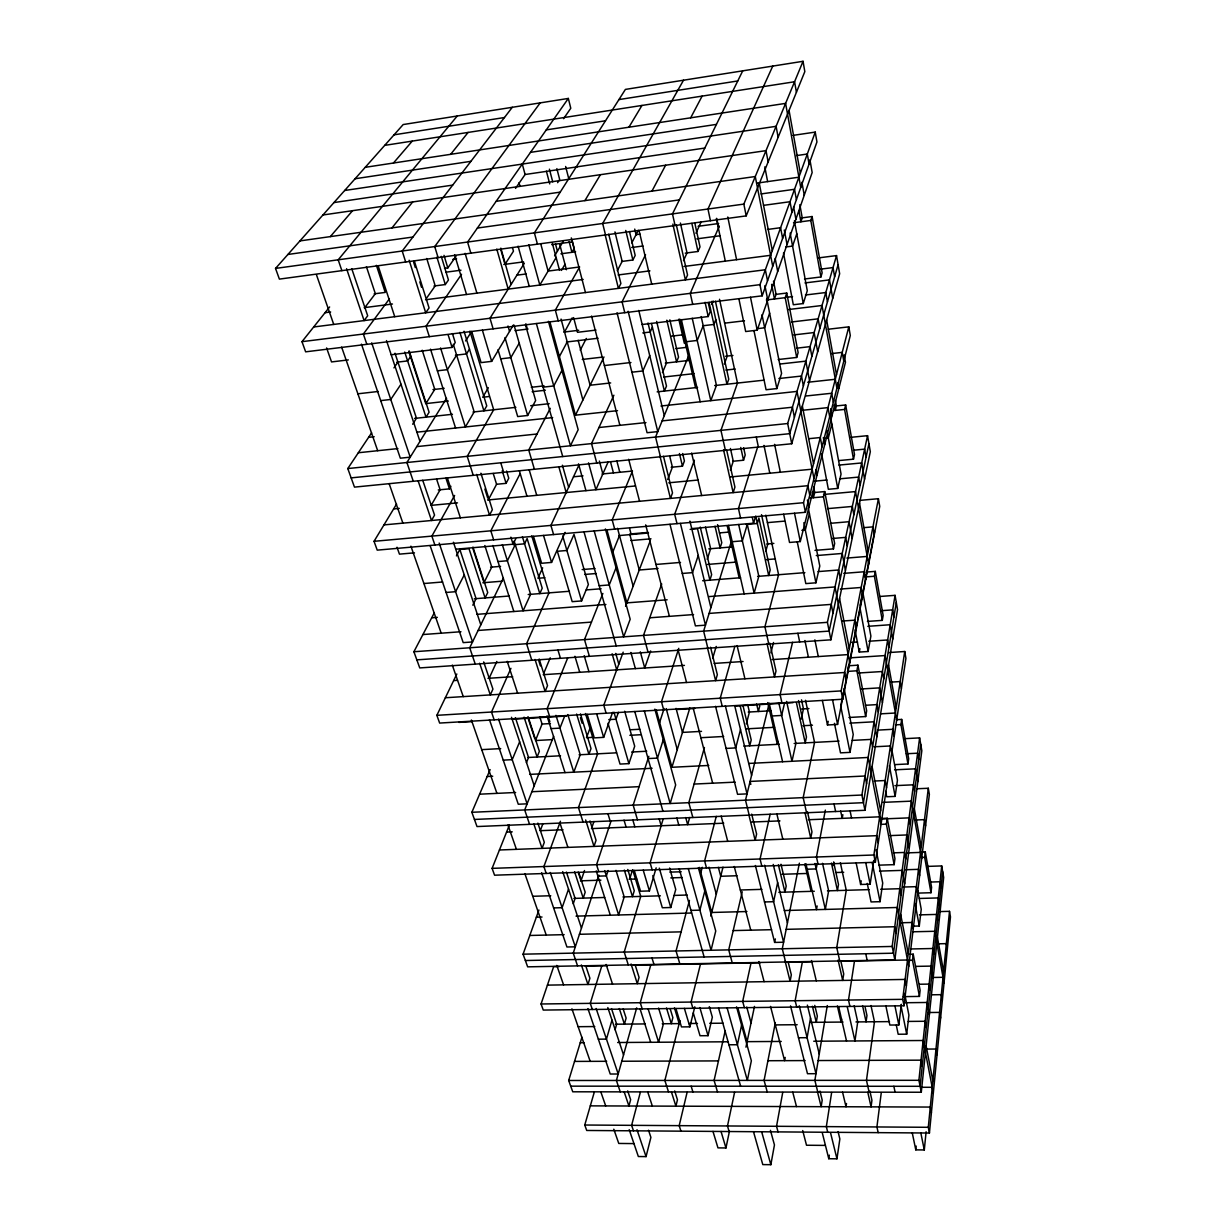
<?xml version="1.0" encoding="UTF-8"?>
<svg xmlns="http://www.w3.org/2000/svg" width="1226" height="1226" viewBox="0 0 1226 1226"><rect width="100%" height="100%" fill="white"/><g stroke="black" fill="none" stroke-linecap="round" stroke-linejoin="round"><path stroke-width="1.5" d="M594.273 1092.228L584.756 1125.024L586.718 1130.464L929.431 1133.023L928.297 1127.292L949.506 911.332L940.02 911.577M929.431 1133.023L950.472 916.895L949.506 911.332M912.267 1132.901L915.791 1149.865L924.297 1149.957L926.105 1131.751M581.936 1037.273L568.68 1080.489L572.757 1091.799L921.293 1092.243L943.668 877.433L941.691 865.924L926.902 866.414M915.791 1149.865L916.19 1146.065M921.293 1092.243L918.902 1080.305L941.691 865.924M942.671 871.701L920.098 1086.297L570.718 1086.159M903.363 996.631L919.439 996.416L920.128 990.286L913.217 954.18L909.6 954.257M918.32 893.095L930.978 892.727L931.591 887.348L925.293 851.978L921.63 852.101M896.313 1025.166L898.168 1034.238L906.704 1034.177L908.91 1015.143L904.604 993.412M912.88 926.166L919.285 926.013L921.232 909.309L917.784 890.628M919.439 996.416L912.496 960.264L913.217 954.18M930.978 892.727L924.649 857.311L925.293 851.978M559.209 966.563L553.646 966.67L541.064 1003.987L543.256 1010.071L904.006 1005.78L929.369 794.402L928.297 788.257L917.278 788.747M885.892 1005.994L889.846 1025.059L898.827 1024.967L901.34 1004.309M904.006 1005.78L902.719 999.343L928.297 788.257M881.279 1092.611L876.912 1126.955L878.184 1132.64M920.726 744.289L893.509 953.2L525.372 960.525M538.919 910.044L523.073 954.18L527.655 966.839L894.842 959.912L921.829 750.664L919.623 737.883L904.711 738.68M894.842 959.912L892.16 946.457L919.623 737.883M879.057 865.158L894.137 864.652L894.949 858.69L887.21 818.217L881.494 818.462M894.658 764.626L907.96 763.967L908.681 758.771L901.677 719.417L896.329 719.723M867.257 883.41L871.058 901.938L880.053 901.677L882.72 883.103L876.115 849.848M885.693 791.352L886.72 796.762L895.133 796.394L897.447 780.211L891.9 750.082M822.309 1132.901L828.776 1158.723L836.96 1158.815L839.856 1138.985L838.078 1131.613M894.137 864.652L886.352 824.133L887.21 818.217M907.96 763.967L900.926 724.566L901.677 719.417M846.507 1103.492L846.017 1106.772L842.584 1092.228M509.357 825.129L492.101 868.36L494.568 875.195L875.349 862.292L905.922 658.362L904.742 651.512L888.605 652.569M875.349 862.292L873.893 854.997L904.742 651.512M856.146 862.935L860.621 884.482L870.138 884.191L873.724 860.422M828.776 1158.723L829.312 1155.122M854.491 961L848.499 1000.048L849.924 1006.423M831.626 1092.55L826.339 1126.617L827.734 1132.272M860.621 884.482L861.204 880.835M841.572 1018.959L841.082 1022.07L837.373 1005.933M490.124 769.606L471.857 812.286L477.006 826.554L864.958 810.294L897.524 609.613L895.072 595.346L879.946 596.464M896.298 602.502L863.441 802.693L474.447 819.443M864.958 810.294L861.909 795.03L895.072 595.346M827.289 1005.55L814.876 1080.351L817.788 1092.105M848.944 717.486L865.679 716.551L866.659 710.835L857.924 665.166L848.515 665.779L847.779 669.519M867.426 621.413L882.291 620.371L883.149 615.421L875.303 571.377L865.908 572.113M810.524 1018.116L807.106 1037.686L798.494 1037.748M833.113 865.556L833.741 862.001M842.86 814.708L842.216 818.355L840.668 811.03M834.446 723.325L840.5 752.856L850.016 752.366L853.235 734.497L844.116 688.552M855.028 629.827L859.257 652.079L868.115 651.496L870.889 636.064L862.721 591.729L860.131 605.215M782.724 1092.473L776.533 1126.296L778.05 1131.905M817.129 905.953L816.455 909.661L805.942 863.763M753.5 1131.721L762.787 1164.593L770.847 1164.7L774.449 1144.931L770.434 1130.326M859.257 652.079L859.886 648.661M802.356 961.981L795.153 1000.722L796.731 1007.052M785.192 1057.425L784.594 1060.659L770.526 1006.423M865.679 716.551L856.882 670.791L857.924 665.166M882.291 620.371L874.399 576.251L875.303 571.377M817.252 863.395L816.21 868.928L807.198 869.219M825.343 810.11L816.47 857.005L818.094 864.238M822.37 700.429L827.473 724.995L837.573 724.428L857.296 621.705M857.648 619.866L874.567 531.716M456.838 673.994L436.854 715.325L439.644 723.064L842.768 699.234L879.732 506.399L878.414 498.706L859.503 500.407M843.442 692.077L840.73 706.161L850.016 752.366M775.338 1022.699L764.089 1080.382L767.261 1092.044M842.768 699.234L841.113 690.912L878.414 498.706M799.367 863.181L782.295 948.755L785.56 961.966M827.473 724.995L828.209 721.317M764.61 865.204L783.583 942.227L774.633 942.426L775.353 938.932M745.944 1047.188L754.48 1006.439M712.98 1131.414L717.961 1147.873L725.961 1147.965L729.424 1131.322M777.636 882.597L773.606 901.708L764.503 901.953M734.558 1092.412L727.493 1125.974L729.133 1131.537M434.265 612.893L413.898 651.742L419.752 667.925L830.906 639.819L870.322 451.704L867.548 435.674L850.844 437.33M868.943 443.705L829.159 631.099L416.84 659.864M741.592 1025.212L737.408 1044.736L728.934 1044.782M830.906 639.819L827.412 622.333L867.548 435.674M751.032 962.946L742.68 1001.397L744.397 1007.68M801.222 719.095L803.459 708.873L801.513 699.862M814.983 550.382L833.465 548.865L834.661 543.516L824.73 491.58L813.482 492.607M838.814 460.578L853.48 459.183L854.507 454.585L845.664 404.963L836.393 405.929L835.243 410.404L834.232 404.886M725.225 1030.622L714.099 1080.412L717.501 1091.983M770.173 814.202L760.059 858.982L761.821 866.138M778.035 741.423L777.361 744.351L767.767 702.559M797.252 541.831L805.804 583.591L815.918 582.81L819.796 566.029L808.286 508.039M821.619 453.881L828.347 489.281L837.726 488.423L841.051 474.064L830.462 416.625M784.548 703.096L781.667 715.448L772.104 715.984M693.288 1012.906L700.015 1035.725L708.03 1035.679L712.337 1017.182L709.318 1006.669M742.236 891.792L728.719 949.874L732.274 962.977M792.578 642.301L780.104 694.59L781.943 702.82M687.096 1092.351L679.189 1125.652L680.936 1131.169M833.465 548.865L823.458 496.806L824.73 491.58M853.48 459.183L844.576 409.438L845.664 404.963M675.909 1008.492L681.472 1026.913L689.886 1026.836L694.79 1006.807M769.146 703.617L745.5 800.18L749.193 815.152M700.521 963.912L691.066 1002.071L692.889 1008.293M710.819 916.098L722.988 867.165M759.768 705.931L758.373 711.494L756.626 704.046M809.405 513.663L805.313 530.061L801.881 530.352M831.826 424.027L828.332 438.019L825.159 438.326M770.878 652.876L773.514 642.501M783.659 514.215L789.529 542.459L800.287 541.555L845.465 362.237L844.178 354.912M679.94 1020.568L664.875 1080.443L668.507 1091.922M629.199 1129.652L638.348 1156.516L646.056 1156.608L650.899 1137.376L648.523 1130.219M396.565 504.085L374.037 541.31L377.225 550.137L805.421 512.299L850.292 335.51L848.806 326.852L828.27 329.227M704.781 891.072L699.893 910.152L690.958 910.397M746.373 723.861L749.423 712.015L747.661 704.582M805.421 512.299L803.505 502.706L848.806 326.852M716.275 816.378L704.613 860.928L706.528 868.008M740.504 729.577L735.723 747.921L726.083 748.427M700.828 872.759L702.268 867.303M689.441 900.39L676.047 950.978L679.863 963.973M640.34 1092.289L631.62 1125.33L633.474 1130.816M652.845 875.563L662.331 907.746L670.76 907.516L675.741 889.448L669.611 868.039M650.807 964.847L640.263 1002.715L642.209 1008.891M689.671 817.497L687.663 824.669L685.702 817.527M636.692 1007.849L616.402 1080.458L620.264 1091.86M765.852 551.01L767.828 543.915L761.515 514.69M371.601 432.855L347.786 468.562L354.483 487.12L791.735 443.751L839.657 273.735L836.53 255.59L817.527 258.012M734.88 646.24L720.244 698.207L722.252 706.345M704.444 747.492L688.828 802.693L692.843 817.512M838.094 264.693L789.713 433.682L351.142 477.879M615.069 1029.702L616.663 1024.2L611.513 1008.646M791.735 443.751L787.69 423.537L836.53 255.59M634.271 870.46L640.539 891.21L649.412 890.934L656.155 867.855M611.989 1020.124L606.441 1039.112L598.349 1039.173M712.643 658.469L716.199 646.424M691.725 528.605L753.592 523.195L755.231 517.617M663.266 818.6L650.117 862.828L652.186 869.847M778.173 359.524L796.685 357.456L798.141 352.613L786.74 293.045L775.476 294.424M804.517 279.007L820.899 276.969L822.125 272.862L812.102 216.527L801.038 218.013M708.781 765.438L671.94 767.277L689.84 707.938M601.843 965.766L590.273 1003.358L592.342 1009.488M629.628 879.226L632.279 870.598M754.021 330.928L766.066 389.745L776.855 388.581L781.575 373.394L766.694 298.408M783.491 252.97L793.314 304.753L803.275 303.558L807.275 290.7L794.402 220.833M731.186 541.953L703.632 631.129L707.862 648.232M757.576 447.199L738.45 508.56L740.565 518.031M663.266 739.753L657.504 758.097L648.064 758.587M732.704 461.282L743.538 460.225L745.209 454.999L743.63 447.72M648.815 756.319L633.168 805.16L637.474 819.826M659.649 722.42L664.109 708.49M608.096 870.506L606.364 875.885L597.92 876.161M707.203 559.301L710.651 548.712L705.502 527.042M678.775 648.339L661.473 701.762L663.664 709.823M598.84 875.134L573.247 953.138L577.569 965.904M730.359 470.094L733.271 461.221L730.435 448.471M608.004 723.279L620.019 764.074L628.907 763.629L634.7 746.22L624.678 711.249M698.238 555.455L692.521 572.634L682.284 573.462M611.1 820.868L596.556 864.713L598.763 871.655M796.685 357.456L785.207 297.673L786.74 293.045M820.899 276.969L810.8 220.465L812.102 216.527M573.262 903.746L575.086 898.367L566.397 872.038M584.511 870.521L581.032 880.804L578.182 872.069M769.621 313.182L764.626 327.802L757.3 328.66M796.793 233.783L792.563 246.104L785.82 246.978M593.936 821.497L591.514 828.592L723.738 823.198M568.527 889.126L562.121 907.684L553.616 907.93M650.623 650.929L644.738 668.001L640.309 651.818M738.864 298.7L745.684 331.541L757.208 330.177L812.164 172.544L809.926 159.794M618.41 712.352L615.988 719.218L608.77 719.631M661.718 583.959L643.497 635.405L648.079 652.324M587.177 714.344L594.288 737.883L603.667 737.362L612.602 712.352M329.625 306.96L301.979 341.671L305.642 351.831L762.174 295.834L816.945 141.955L815.244 132.102L792.977 135.381M762.174 295.834L759.951 284.677L815.244 132.102M694.391 460.179L674.683 514.292L677.013 523.64M560.451 821.267L543.884 866.552L546.229 873.448M623.176 652.155L603.79 705.241L606.134 713.225M724.29 364.091L727.248 356.076L715.402 301.182M590.196 727.754L586.503 737.715L592.311 737.393M671.189 467.275L682.468 466.171L684.414 460.976L682.637 453.528M540.283 830.676L542.934 823.642M625.582 606.334L650.347 540.543M667.695 479.504L672.415 467.152L669.764 456.348M564.665 716.076L559.96 728.121L551.041 728.627M553.631 736.305L524.697 809.957L529.586 824.347M715.8 319.634L713.9 324.446L702.605 325.794M616.05 567.73L609.245 584.94L599.223 585.737M602.87 593.43L584.48 639.604L589.399 656.324M526.444 762.664L528.544 757.469L515.395 717.67M703.203 325.718L697.242 340.445L686.422 341.702M711.8 304.477L713.195 300.998M612.908 551.823L619.482 535.547M642.179 324.507L708.214 316.553L710.222 311.603L708.276 302.715M563.577 118.692L570.78 108.256L568.343 98.432L403.185 124.546L275.528 268.417L279.39 279.114L746.205 215.883L804.823 71.614L803.045 61.3L625.398 89.406L534.398 232.863L537.448 244.158M567.822 657.657L547.133 708.674L549.631 716.551M688.782 355.448L655.558 437.054L660.446 456.777M746.205 215.883L743.845 204.098L803.045 61.3M581.584 600.939L588.373 584.511L574.013 534.413L566.918 550.474L557.355 551.286L572.19 601.659L581.584 600.939L562.703 536.007M519.64 741.807L512.223 759.66L503.242 760.135M543.884 672.997L550.244 657.81M662.454 372.597L666.53 362.988L656.661 321.411M719.31 226.074L690.269 293.336L692.721 304.354M608.111 461.972L595.897 489.726L588.526 462.846M685.257 253.138L697.977 251.483L700 246.901L694.744 222.657M649.719 355.525L642.838 370.972L631.911 372.198M510.935 668.339L491.503 712.03L494.155 719.846M533.494 536.329L541.616 563.27L551.562 562.428L565.094 532.375M772.748 66.097L707.969 209.033L710.436 220.726M537.923 578.274L542.674 567.837M652.385 327.235L650.194 332.031L642.822 332.905M683.51 260.678L687.035 252.908L680.399 223.04M695.954 233.262L701.149 221.845M489.143 678.254L496.837 661.473M613.889 395.216L591.514 443.613L596.786 463.091M579.024 464.899L550.903 525.418L553.585 534.551M503.38 578.09L469.711 647.772L475.259 664.14M515.242 544.635L507.395 560.757L497.986 561.569M455.735 549.217L513.066 544.206L515.748 538.75M617.521 410.664L575.469 415.17L603.974 356.935M742.726 70.847L672.476 213.906L675.082 225.507M472.822 605.184L476.071 598.64L459.842 549.478L456.424 555.899M645.55 254.747L622.072 301.826L624.77 312.691M621.551 261.475L632.877 260.004L635.191 255.437L629.474 231.515M520.115 473.665L490.814 530.812L493.664 539.838M464.256 574.902L455.582 591.698L446.095 592.465M550.259 408.335L528.743 450.049L534.398 469.267M580.235 350.238L586.319 338.453M617.306 270.716L622.149 261.399L614.946 231.929M631.773 242.901L638.302 230.365M488.3 499.932L496.576 484.27L506.093 483.35L508.759 478.217L506.568 471.029M561.906 370.421L553.769 385.96L543.103 387.155M651.941 191.149L665.626 165.219M690.667 117.834L702.13 96.103M498.017 349.732L517.694 416.564L527.655 415.491L535.655 400.504L514.046 325.105M559.408 356.551L567.224 341.916M564.542 332.001L572.19 317.871M454.616 495.457L431.858 536.114L434.893 545.034M683.526 80.211L602.671 223.5L605.506 234.932M438.28 489.94L449.452 488.868L450.907 486.308M519.226 343.188L510.828 357.655L500.698 358.85M561.431 270.425L564.987 264.295M482.768 397.239L488.331 387.722M556.144 257.552L539.823 285.045L528.774 244.71M471.704 331.464L481.082 362.605L491.672 361.363L513.296 325.12M554.581 255.912L563.132 241.599M584.894 200.62L600.433 174.69M628.907 127.228L641.964 105.436M446.586 398.343L406.909 462.509L413.285 481.282M469.497 349.149L466.508 353.916L455.413 355.233M524.345 263.253L490.002 318.27L493.113 328.844M412.672 424.227L416.472 418.219L395.002 353.226M448.333 401.086L425.866 403.599L434.77 389.393L422.219 350.238M456.624 355.096L447.383 369.654L437.391 370.819M465.604 340.935L471.428 331.74M557.615 182.689L559.669 179.502L556.865 168.621M391.201 354.743L452.057 347.418L455.214 342.514L452.455 333.579M400.979 384.228L390.772 399.461L380.704 400.611M410.863 356.168L407.63 360.919L396.749 362.222M461.543 274.272L426.02 326.223L429.33 336.66M393.944 367.892L397.929 362.084M515.518 188.39L525.096 174.506L577.17 166.859M433.989 286.026L445.299 284.555L448.455 280.003L441.253 256.311M426.51 298.224L435.215 285.873L426.74 258.502M444.517 268.371L447.812 267.942L455.949 256.372M568.343 98.432L467.581 242.043L470.861 253.184M540.191 102.877L434.724 246.564L438.096 257.613M389.378 298.914L363.356 334.024L366.85 344.337M364.796 307.588L375.34 293.704L366.421 266.686M512.299 107.29L402.205 251.024L405.683 262.012M391.983 227.898L412.672 201.953M450.647 154.338L468.102 132.423M457.252 115.995L338.192 259.82L341.87 270.655M330.315 236.618L352.567 210.673M393.439 163.027L412.258 141.097M394.067 134.829L504.453 117.527M618.946 99.582L737.761 80.962M384.719 145.373L794.571 81.759L796.425 92.287M546.26 129.895L605.491 120.792M365.241 167.318L785.605 103.382L800.747 187.471M355.111 178.751L470.907 161.326M530.506 152.361L716.428 124.393M344.69 190.49L776.104 126.324L778.127 137.312M333.978 202.566L452.685 185.111M576.205 166.951L704.812 148.055M322.959 214.979L766.005 150.645L768.135 161.909M796.548 155.579L807.306 154.032L809.068 164.1M496.162 201.309L560.236 192.13M299.941 240.909L755.277 176.529L772.717 266.241M757.392 183.042L798.892 177.203M287.926 254.456L412.917 237.032M477.404 228.051L679.357 199.899M761.116 193.923L794.525 189.294L796.41 199.669M275.528 268.417L743.845 204.098M763.537 205.355L790.019 201.723L791.95 212.205M551.746 244.648L572.419 241.859M452.808 259.376L456.608 258.87M636.187 234.656L639.972 234.135M698.084 226.304L718.651 223.53M560.926 253.797L575.622 251.836M793.498 222.764L810.8 220.465M445.988 272.187L460.961 270.195M503.825 264.494L523.563 261.874M631.727 247.499L642.96 246.012M696.843 238.855L720.275 235.729M767.737 229.431L780.594 227.714L782.617 238.426M374.145 293.857L385.24 292.416L376.397 265.337M516.897 275.176L526.123 273.965M548.267 271.069L579.622 266.962L555.332 310.132L558.244 320.86M325.043 312.707L330.652 311.986M364.199 307.665L392.458 304.017M425.56 299.757L583.162 279.467M618.119 274.961L649.918 270.854M683.985 266.471L770.587 255.314M313.672 326.974L765.346 269.766L767.522 280.8M820.01 269.214L833.036 267.59L834.63 276.754M301.979 341.671L759.951 284.677M804.976 282.93L829.466 279.896L832.715 298.347M515.058 330.622L528.038 329.043M766.342 299.972L785.207 297.673M786.877 297.274L792.517 296.585M805.451 295.006L825.788 292.524L827.443 301.872M563.761 332.093L578.703 330.3M348.322 359.908L331.541 361.931L326.606 347.954M595.989 330.085L577.507 332.307L573.599 317.595M788.318 309.55L822.018 305.504L836.914 388.228M566.443 342.008L598.073 338.238M724.643 323.158L744.473 320.798M671.618 336.139L682.821 334.821M791.582 321.978L818.14 318.837L819.872 328.353M582.289 359.448L602.165 357.149M675.695 348.613L686.805 347.326M793.651 334.928L814.141 332.553L817.681 351.678M357.885 393.807L378.328 391.462M604.387 365.547L630.93 362.513M432.947 389.592L444.164 388.32M665.32 363.126L690.345 360.275M725.531 356.276L732.933 355.433M796.839 348.153L810.049 346.636L811.857 356.337M531.302 387.293L544.068 385.868M831.473 353.594L842.231 352.383L843.779 361.195M483.504 397.163L489.051 396.534M532.176 391.722L545.386 390.236M610.686 382.941L590.12 385.24L578.151 340.276M663.695 377.026L693.916 373.639M725.807 370.083L735.186 369.026M779.828 364.045L805.834 361.134L809.528 380.627M414.603 418.418L452.455 414.281M473.006 412.028L515.87 407.339M530.674 405.714L549.171 403.691M657.151 391.86L697.563 387.431M714.681 385.562L763.844 380.183M778.908 378.527L801.497 376.06L803.382 385.929M807.735 382.267L835.304 379.278M368.612 437.345L374.191 436.747M416.993 432.165L552.665 417.606M660.983 406.005L797.023 391.416L813.972 478.615M805.758 396.013L831.703 393.255L833.343 402.297M358.344 452.746L397.898 448.593M416.748 446.616L537.019 434.004M598.962 427.522L645.933 422.587M662.147 420.886L792.425 407.231L794.402 417.284M801.605 410.373L827.994 407.614L829.68 416.733M833.404 410.587L844.576 409.438M347.786 468.562L787.69 423.537M809.359 438.632L820.286 437.544L822.048 446.816M573.507 476.776L583.009 475.857M602.043 474.002L632.478 471.045L612.188 519.901L614.686 529.142M853.388 450.233L864.652 449.13L866.062 457.237M838.89 465.098L861.694 462.938L864.56 479.197M393.638 508.928L399.278 508.392M457.497 502.859L431.169 505.357L440.119 489.772L436.594 479.105M487.718 499.993L635.405 485.971M668.783 482.799L698.069 480.025M730.497 476.945L812.133 469.19M813.987 481.236L827.044 480.01M840.055 478.799L858.644 477.083L860.116 485.297M383.968 524.897L807.888 485.711L809.758 495.212M823.55 494.476L855.533 491.58L868.636 564.312M810.294 498.001L823.458 496.806M374.037 541.31L803.505 502.706M827.565 508.637L852.331 506.445L853.848 514.782M414.465 552.834L399.446 554.137L397.009 547.24M648.094 532.406L631.038 533.908L629.597 528.483M459.857 549.478L469.006 548.681L485.098 597.92L487.733 592.556L472.93 547.057M513.418 544.804L524.575 543.823L527.119 538.536L542.214 588.204L539.792 593.599L522.399 536.697M618.686 535.609L648.523 533.004M690.146 529.371L697.517 528.728L709.9 580.159L711.632 574.657L700.23 527.027M746.067 524.483L757.346 523.502L758.909 518.108L770.189 569.983L768.687 575.5L755.722 516.054M767.415 522.628L784.533 521.127M630.976 540.543L651.006 538.812M719.493 532.896L728.796 532.099M830.385 523.318L849.051 521.709L852.131 538.459M863.916 527.64L872.943 526.874L874.322 534.659M732.213 541.708L742.358 540.85L747.293 524.391L758.817 576.281L754.128 593.139L738.68 524.529M490.599 567.194L500.576 566.351M708.781 548.865L733.301 546.811M766.648 544.007L773.851 543.409M832.454 538.49L845.679 537.371L847.258 545.831M582.151 569.569L595.008 568.512M423.905 583.53L442.617 581.982M655.941 564.45L680.522 562.428M482.845 582.764L501.878 581.216M539.271 578.166L544.88 577.707M584.649 574.458L596.066 573.523M658.071 568.466L639.267 570.013L629.704 534.061M707.509 564.435L735.937 562.121M766.005 559.669L775.399 558.903M816.271 555.577L842.216 553.462L845.434 570.442M846.875 558.075L867.211 556.42M474.309 598.778L509.28 596.005M528.207 594.518L569.492 591.254M586.243 589.936L601.138 588.756M702.651 580.726L740.55 577.737M757.607 576.389L804.869 572.649M818.018 571.607L838.661 569.983L840.316 578.565M843.749 573.37L864.238 571.76L865.679 579.699M864.974 576.971L874.399 576.251M431.69 617.797L437.33 617.368M476.822 614.349L605.889 604.464M667.159 599.79L626.9 602.87L606.901 529.862M708.766 596.602L835.013 586.947L849.756 662.806M840.346 589.062L861.188 587.484L862.66 595.484M422.909 634.547L460.961 631.727M478.079 630.47L591.453 622.103M649.734 617.797L693.564 614.563M709.103 613.414L831.259 604.387L832.975 613.107M881.601 610.671L892.651 609.874L893.907 617.076M842.109 621.061L854.844 620.157L856.376 628.264M413.898 651.742L827.412 622.333M867.824 626.317L890.183 624.739L892.727 639.175M851.794 642.393L857.51 642.01M868.82 641.244L887.655 639.972L888.957 647.251M453.651 680.599L457.467 680.338M487.979 678.33L512.667 676.706M543.21 674.698L684.43 665.381M714.145 663.419L743.048 661.519M772.211 659.588L848.162 654.592M850.767 657.795L885.065 655.558L896.681 720.014M847.442 671.404L856.882 670.791M445.36 697.747L844.683 672.492L846.308 680.767M858.215 673.028L882.413 671.511L883.762 678.882M891.026 682.116L900.19 681.564L901.401 688.491M860.867 688.997L879.701 687.863L882.429 702.636M436.854 715.325L841.113 690.912M458.892 722.39L472.209 721.608M512.146 719.248L566.351 716.045M677.641 709.471L694.79 708.459M734.803 706.099L792.992 702.667M541.494 724.076L550.443 723.555M748.258 712.076L771.077 710.758M801.666 708.98L808.915 708.567M865.495 705.287L876.927 704.613L878.306 712.076M880.421 713.854L895.424 713.011M630.44 729.776L639.757 729.255M552.328 739.615L535.486 740.55L542.076 724.03L539.777 716.873M629.873 735.324L641.075 734.696M701.517 731.355L682.453 732.412L676.062 708.383M746.419 728.857L774.556 727.309M802.984 725.731L812.47 725.21M849.833 723.141L874.061 721.792L876.897 736.734M895.547 724.857L900.926 724.566M481.711 749.638L500.683 748.596M700.858 737.715L723.662 736.474M877.847 730.114L892.942 729.286L894.229 736.336M527.962 757.499L560.527 755.783M579.086 754.802L616.525 752.825M631.62 752.028L646.73 751.231M743.845 746.113L779.322 744.243M794.157 743.462L839.074 741.102M852.285 740.397L871.15 739.401L872.59 746.94M874.322 746.787L890.428 745.96L891.731 753.04M906.305 753.76L917.615 753.193L918.734 759.63M487.182 776.502L492.714 776.227M529.632 774.388L652.079 768.273M748.841 763.43L868.146 757.469L881.08 824.056M894.597 769.821L915.546 768.825L917.83 781.728M479.611 794.187L515.625 792.486M531.869 791.72L639.083 786.663M694.1 784.073L735.156 782.127M874.184 781.039L885.187 780.533L886.536 787.674M894.903 785.651L913.447 784.809L914.596 791.306M471.857 812.286L861.909 795.03M883.18 802.356L911.301 801.145L921.661 858.66M506.599 832.056L512.223 831.826M540.375 830.676L562.995 829.757M751.753 822.048L779.951 820.899M808.44 819.734L879.67 816.822M880.682 819.014L909.094 817.865L910.29 824.408M915.117 820.01L924.496 819.642L925.599 825.849M880.605 824.362L886.352 824.133M499.442 849.986L876.82 835.672L878.245 842.936M890.214 835.596L906.842 834.952L909.263 848.101M893.325 852.852L904.543 852.453L905.769 859.074M907.179 852.882L920.527 852.407M492.101 868.36L873.893 854.997M920.987 857.449L924.649 857.311M669.84 872.146L681.258 871.763M905.478 869.755L918.473 869.341L919.623 875.625M580.496 880.835L600.909 880.161M629.091 879.241L636.601 878.996M670.806 877.893L682.269 877.525M736.995 875.747L720.735 876.268L718.344 867.318M782.081 874.276L806.539 873.479M836.285 872.514L843.718 872.268M879.517 871.104L902.183 870.368L904.681 883.609M930.672 882.046L940.005 881.755L941.016 887.547M532.743 896.283L550.75 895.746M740.351 889.999L761.882 889.356M903.24 887.042L916.374 886.659L917.538 892.957M573.86 898.397L604.663 897.478M622.946 896.942L660.37 895.823M674.177 895.409L687.188 895.026M778.847 892.298L814.309 891.256M827.473 890.858L869.188 889.616M880.651 889.279L899.761 888.712L901.049 895.378M919.439 898.459L938.288 897.922L940.327 909.523M536.36 917.186L542.03 917.033M576.021 916.128L691.556 913.018M746.925 911.531L711.724 912.481L699.356 867.395M784.333 910.535L897.294 907.485L908.742 966.41M919.393 914.872L936.526 914.427L937.568 920.266M900.895 922.764L912.037 922.488L913.247 928.833M529.801 935.469L564.159 934.656M579.423 934.289L681.104 931.852M733.209 930.595L771.598 929.691M786.157 929.339L894.75 926.733L896.083 933.461M912.542 931.791L934.733 931.285L944.035 982.93M939.193 943.79L946.334 943.637L947.315 949.23M523.073 954.18L892.16 946.457M910.474 948.97L932.909 948.51L933.982 954.38M585.109 966.073L607.498 965.659M633.796 965.168L760.151 962.778M787.138 962.272L811.658 961.812M839.534 961.291L907.485 960.004M908.88 960.341L912.496 960.264M915.929 966.379L931.04 966.103L933.201 977.858M931.699 977.49L943.024 977.306M547.424 985.122L905.14 979.436L906.397 985.857M919.577 984.233L929.124 984.095L930.227 989.995M931.775 994.792L941.323 994.669L942.35 1000.309M541.064 1003.987L902.719 999.343M904.88 1002.745L927.178 1002.47L929.415 1014.3M928.419 1012.523L939.576 1012.4L940.618 1018.055M615.483 1024.216L645.336 1023.925M662.239 1023.771L679.189 1023.603L674.438 1007.895M688.721 1023.511L697.471 1023.434M709.716 1023.312L723.079 1023.189M810.585 1022.361L843.013 1022.055M855.963 1021.932L889.494 1021.61M908.267 1021.427L925.17 1021.273L926.32 1027.219M578.136 1026.698L594.748 1026.545M775.322 1024.905L797.191 1024.706M580.25 1042.759L583.99 1042.728M617.674 1042.514L728.351 1041.778M781.238 1041.441L747.109 1041.656L737.883 1008.002M813.727 1041.226L923.132 1040.506L933.323 1092.994M926.488 1049.073L935.974 1049.027L937.062 1054.712M574.519 1061.409L606.655 1061.302M621.781 1061.241L718.467 1060.904M767.92 1060.72L805.145 1060.582M818.171 1060.536L921.033 1060.168L922.213 1066.145M568.68 1080.489L918.902 1080.305M921.048 1087.278L932.22 1087.293M590.319 1105.867L930.273 1107.063L931.408 1112.794M584.756 1125.024L928.297 1127.292M634.011 1143.597L618.762 1143.444L613.797 1129.192M825.175 1145.406L806.509 1145.237L802.708 1130.556M316.415 274.67L333.733 324.43M341.64 347.127L377.685 450.708M389.117 483.565L402.894 523.15M410.909 546.168L441.191 633.198M452.287 665.09L463.259 696.613M471.397 720.014L496.928 793.36M507.947 824.991L516.422 849.342M524.851 873.602L546.244 935.086M556.803 965.414L563.577 984.861M571.914 1008.814L590.196 1061.364M600.832 1091.922L605.705 1105.913M361.455 344.138L400.335 458.187L410.22 457.16L371.693 342.882M430.157 545.723L463.198 642.623L472.531 641.949L439.184 543.072M489.465 719.693L518.276 804.225L527.103 803.827L498.553 719.156M541.647 872.789L566.933 946.993L575.316 946.809L550.259 872.498M587.928 1008.6L610.226 1074.022L618.21 1074.007L596.127 1008.492M636.984 1129.713L646.056 1156.608M346.59 268.724L364.091 320.584L367.693 315.787L351.755 268.709M418.081 480.699L431.506 520.498L434.556 515.104L422.725 480.285M479.627 663.22L490.308 694.897L492.929 689.104L483.672 661.933M533.816 823.918L542.061 848.377L544.313 842.308L537.877 823.121M581.369 964.939L587.959 984.478L589.905 978.241L585.737 965.827M624.203 1091.952L628.938 1106.005L630.639 1099.661L627.697 1090.895M386.496 340.583L419.966 441.421M453.421 542.244L480.807 624.8M511.503 717.287L534.214 785.743M562.703 871.609L581.461 928.097M607.82 1007.557L623.544 1054.927M378.298 266.303L394.741 316.706M447.306 477.803L460.378 517.832M507.212 661.335L517.602 693.18M559.899 822.815L567.914 847.396M606.119 964.479L612.525 984.08M647.742 1091.983L652.339 1106.082M404.733 352.061L426.02 417.177L429.1 412.258L409.132 350.866M445.957 478.171L449.452 488.868M524.069 717.164L537.095 757.009L539.363 751.323L528.191 716.965M574.596 871.763L583.224 898.122L585.185 892.222L578.902 872.912M619.314 1008.554L624.402 1024.124L626.118 1018.086L623.16 1008.998M408.81 351.54L425.744 403.615M472.838 548.313L484.009 582.672L491.749 567.102L484.837 545.555M527.778 717.164L534.797 738.757M548.175 716.382L549.876 721.762M430.51 349.165L455.566 428.027M492.867 545.463L513.847 611.513M546.995 715.861L565.017 772.61M596.234 870.904L610.318 915.209M640.156 1009.151L650.684 1042.284M409.147 260.234L425.713 312.783L429.069 307.956L414.327 261M476.684 474.401L489.526 515.135L492.362 509.725L480.899 473.205M535.026 659.435L545.126 691.433L547.532 685.61L539.179 658.99M585.66 819.949L593.997 846.4L596.051 840.3L589.982 820.93M631.083 964.004L637.29 983.696L639.068 977.413L635.145 964.893M671.45 1092.014L675.909 1106.174L677.457 1099.783L674.683 1090.941M473.236 475.336L467.229 456.348L493.68 409.76L469.91 331.143M531.808 660.262L526.567 643.727L549.003 592.878L531.778 535.869M583.07 822.11L578.457 807.582L597.644 753.821L585.476 713.517M628.294 964.939L624.218 952.066L640.738 896.405L632.693 869.786M413.622 262.195L415.308 267.559M419.813 281.873L421.499 287.252M440.563 347.954L465.374 426.97L474.186 411.905L453.298 344.337M484.883 489.067L487.718 498.124M502.338 544.635L523.104 610.809L530.613 594.319L514.138 541.08M538.75 660.584L540.405 665.871M555.945 715.34L573.799 772.181L580.235 754.741L567.807 714.574M604.709 870.613L618.64 914.979L624.203 896.896L615.988 870.353M648.186 1009.059L658.607 1042.238L663.435 1023.756L658.592 1008.078M448.164 334.867L452.057 347.418M510.874 537.157L513.066 544.206M493.235 473.481L496.576 484.27M464.041 331.25L486.753 405.898L483.918 410.833L459.919 332.369M580.45 713.869L591.009 748.55L588.924 754.281L576.618 714.053M627.789 869.479L634.256 890.72L632.463 896.65L624.325 870.062M670.208 1008.891L672.859 1017.595L671.296 1023.679L666.5 1007.987M580.419 717.746L582.089 723.187M500.76 462.8L503.671 472.316M557.937 650.01L560.466 658.301M607.927 813.696L610.15 820.976M652.002 958.012L653.979 964.464M691.158 1086.205L692.905 1091.952M436.916 257.123L445.299 284.555M502.231 470.738L506.093 483.35M443.996 255.345L447.812 267.942M454.631 254.763L466.539 294.485M519.334 470.692L526.996 496.269M574.933 656.293L579.729 672.277M624.019 820.117L626.134 827.182M482.385 330.162L491.672 361.363M543.516 535.44L551.562 562.428M596.648 713.777L603.667 737.362M643.221 870.153L649.412 890.934M684.384 1008.385L689.886 1026.836M721.041 1131.475L725.961 1147.965M465.114 253.338L476.899 293.152M529.157 469.727L536.743 495.335M584.189 655.665L588.924 671.679M632.754 819.75L634.853 826.814M504.989 337.564L527.655 415.491M613.935 712.137L628.907 763.629M659.297 868.131L670.76 907.516M699.847 1007.542L708.03 1035.679M507.993 326.009L509.541 331.403M496.775 249.047L508.192 289.121M558.841 466.784L566.182 492.545M612.126 653.749L616.709 669.84M659.128 818.646L661.151 825.742M525.494 324.875L562.719 456.547M583.99 531.854L616.234 645.949M634.761 711.524L662.96 811.321M679.25 868.943L704.122 956.97M718.543 1007.987L740.642 1086.221M500.836 248.127L511.135 284.417M562.397 465.221L568.649 487.243M615.759 653.412L618.793 664.124M500.836 249.721L504.989 264.341L513.464 251.192L512.453 247.575M525.862 323.741L527.379 329.12M518.077 246.165L529.249 286.409M578.519 463.842L585.951 490.661M630.884 652.462L635.375 668.614M676.813 817.911L678.79 825.021M536.375 323.541L570.442 445.774L578.166 429.698L548.436 321.335M594.196 530.965L623.697 636.815L630.179 619.237L605.414 528.942M644.37 710.957L670.162 803.52L675.664 784.931L654.853 709.118M688.307 868.621L711.065 950.242L715.739 931.024L698.376 867.717M727.125 1007.879L747.339 1080.397L751.354 1060.781L736.55 1006.837M761.668 1131.782L770.847 1164.7M550.06 322.423L575.469 415.17M656.216 709.9L671.94 767.277M519.042 182.735L520.023 186.337M540.758 243.882L548.099 271.099M561.064 319.082L582.902 399.998M599.376 461.068L602.855 473.926M617.521 528.283L633.152 586.227M666.193 708.582L677.258 749.622M708.996 867.18L716.275 894.168M746.741 1007.021L751.032 1022.928M522.291 164.069L525.096 174.506M555.501 243.959L557.416 251.177M552.206 242.763L559.546 270.348M610.579 462.171L613.475 473.052M559.715 244.281L566.412 269.72M616.862 461.037L619.774 472.117M546.398 171.196L549.723 183.915M572.343 241.215L574.197 248.403L571.929 252.326L569.109 241.507M571.285 237.905L585.461 292.554M591.545 316.047L619.881 425.315M628.677 459.29L639.558 501.265M645.688 524.866L669.396 616.341M678.024 649.627L686.545 682.499M693.334 708.674L712.658 783.184M721.164 816.041L727.723 841.327M734.251 866.491L750.756 930.182M758.894 961.567L764.105 981.674M792.747 1092.167L796.502 1106.588M549.417 169.173L552.727 181.862M565.63 166.475L568.895 179.241M617.03 312.737L647.067 432.717L657.78 431.613L628.126 311.266M669.994 524.345L695.418 625.888L705.471 625.168L680.399 523.425M715.54 706.314L737.562 794.31L747.032 793.881L725.317 705.732M755.385 865.51L774.633 942.426M790.525 1005.887L807.49 1073.715L815.98 1073.7L799.245 1005.78M605.246 235.193L618.41 288.371L620.892 283.528L608.724 234.181M659.986 456.195L670.453 498.415L672.507 492.913L663.481 456.302M707.417 647.619L715.616 680.66L717.333 674.714L710.559 647.236M748.871 814.892L755.155 840.285L756.611 834.048L751.691 814.125M785.084 961.061L790.096 981.26L791.322 974.839L788.149 961.996M817.573 1092.197L821.159 1106.68L822.202 1100.151L819.979 1091.109M830.584 1132.962L836.96 1158.815M750.818 784.41L750.082 781.422L865.066 776.012L866.567 783.629M638.777 310.439L664.293 415.599M689.901 521.096L710.896 607.606M734.742 705.87L751.584 775.276M773.223 864.422L787.429 922.963M807.382 1005.121L819.244 1054.038M625.766 230.457L632.877 260.004M648.018 322.99L664.4 391.063L666.484 386.083L651.496 323.511M679.434 453.543L682.468 466.171M740.182 706.038L749.745 745.806L751.216 739.968L743.002 705.686M778.387 864.82L784.947 892.13L786.203 886.061L780.977 864.253M812.409 1006.24L816.271 1022.3L817.328 1016.093L814.769 1005.397M639.083 230.611L651.726 284.156M691.617 453.053L701.655 495.534M737.087 645.581L744.933 678.806M776.809 813.712L782.832 839.243M811.489 960.556L816.286 980.846M634.731 229.093L636.049 234.672M669.856 319.848L678.53 357.134L676.568 361.854L666.821 320.185M717.547 524.651L721.762 542.704L720.106 547.915L715.019 526.199M679.802 319.143L695.525 387.661M727.294 526.123L739.155 577.844M804.792 863.932L811.091 891.348M678.806 319.235L684.323 343.249M681.35 319.588L700.184 401.791M728.474 525.418L744.151 593.89M769.177 703.203L782.586 761.744M838.691 1006.807L846.522 1041.012M725.409 450.325L720.949 430.357L737.485 383.064L719.524 299.282M768.794 644.064L764.917 626.777L778.587 574.718L765.821 515.15M806.555 812.746L803.183 797.636L814.554 742.389L805.528 700.322M839.749 960.954L836.76 947.606L846.262 890.306L840.362 862.721M869.127 1092.182L866.475 1080.336L874.46 1021.748L870.981 1005.535M672.859 224.113L685.395 279.896L687.541 275.038L676.369 225.017M723.555 449.881L733.148 492.622L734.926 487.09L726.65 450.034M767.032 643.527L774.541 676.936L776.012 670.959L769.805 643.175M804.976 812.532L810.738 838.186L811.964 831.902L807.474 811.781M838.109 960.05L842.691 980.432L843.718 973.965L840.821 961M867.793 1092.259L871.073 1106.863L871.931 1100.274L869.908 1091.155M692.246 318.27L710.789 400.657L716.444 385.378L701.165 316.569M778.786 702.636L791.981 761.269L795.904 743.37L786.602 701.441M814.983 863.456L825.328 909.431L828.638 890.827L822.523 863.319M847.243 1006.699L854.951 1040.951L857.725 1021.917L854.139 1005.734M705.088 302.286L708.214 316.553M752.366 517.648L753.592 523.195M711.831 301.366L728.75 379.217L726.941 384.213L709.103 302.454M798.54 700.552L806.463 737.01L805.206 742.879L796.44 702.713M833.711 862.445L838.492 884.452L837.435 890.566L831.427 863.027M865.02 1006.592L866.966 1015.572L866.077 1021.84L862.552 1005.642M691.862 223.408L697.977 251.483M740.749 447.444L743.538 460.225M756.273 437.038L758.404 447.061M797.865 633.29L799.689 641.949M834.017 803.95L835.626 811.535M865.771 953.751L867.18 960.433M893.846 1086.282L895.103 1092.213M716.704 218.412L718.635 227.622M716.382 218.55L725.317 261.153M763.967 445.406L769.805 473.205M804.9 640.524L808.409 657.213M727.784 217.002L736.581 259.697M774.602 444.348L780.334 472.209M814.861 639.849L818.294 656.554M850.032 810.631L851.534 817.972M750.496 297.274L757.208 330.177M794.525 513.25L800.287 541.555M832.546 699.831L837.573 724.428M865.74 862.614L870.138 884.191M894.934 1005.887L898.827 1024.967M920.833 1132.962L924.297 1149.957M762.005 314.73L776.855 388.581M803.842 522.736L815.918 582.81M872.222 862.736L880.053 901.677M900.865 1005.136L906.704 1034.177M764.917 285.597L767.752 299.926M807.413 500.024L808.884 507.457M773.514 281.198L776.073 294.347L774.48 298.991L771.614 284.355M813.62 486.921L814.708 492.5L813.405 497.71L812.302 492.132M775.184 258.441L777.682 271.436M815.949 469.742L817.006 475.213M759.338 183.563L772.303 250.594M802.356 406.036L813.528 463.796M839.565 598.441L849.296 648.723M872.069 766.48L880.62 810.647M900.696 914.519L908.267 953.629M926.12 1045.916L932.863 1080.796M764.809 166.859L767.614 181.601M784.303 230.028L787.046 244.602M823.336 437.529L824.7 444.716M790.142 233.047L803.275 303.558M826.937 430.541L837.726 488.423M860.162 608.755L868.115 651.496M889.402 765.698L895.133 796.394M915.086 903.516L919.285 926.013M793.59 206.765L795.889 219.239M830.676 408.718L831.979 415.783M799.842 204.665L802.233 217.86L800.885 221.783L798.892 210.795M835.366 400.442L836.362 405.929M789.054 110.417L800.333 173.264M801.911 182.26L804.256 195.271M826.646 319.879L836.484 374.696M837.894 382.742L838.89 388.336M859.533 503.166L868.192 551.394M888.559 664.89L896.221 707.663M914.351 808.654L921.201 846.844M937.43 937.292L943.591 971.59"/></g></svg>
